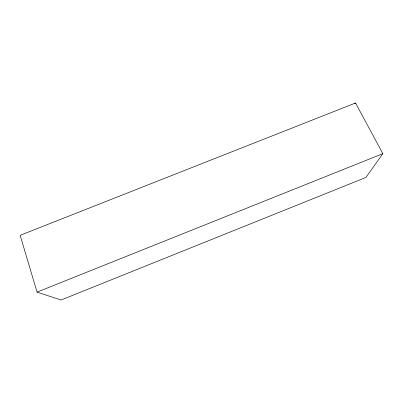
<?xml version="1.0" encoding="UTF-8"?>
<svg xmlns="http://www.w3.org/2000/svg" width="403" height="403" viewBox="0 0 403 403"><rect width="100%" height="100%" fill="white"/><g stroke="black" fill="none" stroke-linecap="round" stroke-linejoin="round"><path stroke-width="0.6" d="M382.85 153.664L365.924 177.446L61.105 299.998L37.056 292.12L20.15 235.317L355.532 103.002L382.85 153.664L37.056 292.12M354.539 103.752L355.532 103.002"/></g></svg>
